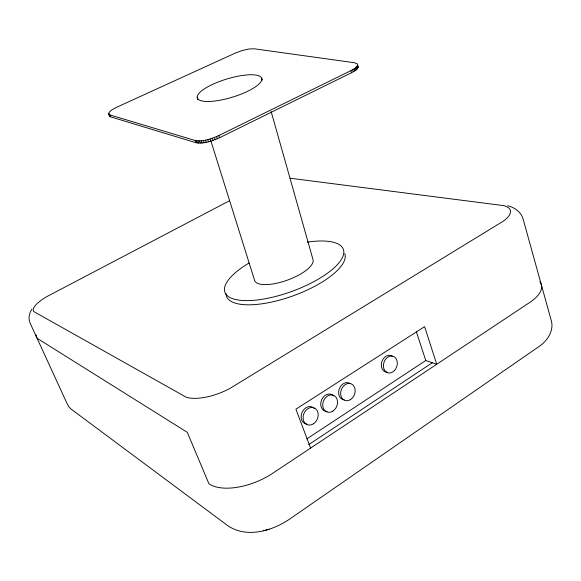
<?xml version="1.0" encoding="UTF-8"?>
<svg xmlns="http://www.w3.org/2000/svg" width="581" height="581" viewBox="0 0 581 581"><rect width="100%" height="100%" fill="white"/><g stroke="black" fill="none" stroke-linecap="round" stroke-linejoin="round"><path stroke-width="0.87" d="M109.649 114.45L109.475 116.149L110.651 116.861L195.862 142.686C203.975 144.11 212.174 141.009 219.487 137.762L351.512 72.727C353.749 71.274 359.349 69.292 357.693 65.856M109.475 116.149L108.611 113.76C109.686 110.063 114.21 108.749 117.246 106.991L235.029 53.205L242.001 50.591L248.937 48.993L254.217 48.782L354.395 62.733L357.184 63.743L358.194 66.997M108.611 113.76L109.976 114.951L195.165 140.493C203.285 141.895 211.484 138.801 218.805 135.555L350.997 70.591C353.379 69.074 357.714 67.665 357.569 64.273M31.875 309.223C29.246 313.13 28.091 318.308 29.958 322.767L66.975 403.359L69.103 407.041L71.296 409.227L227.607 525.544C246.271 538.529 271.77 531.078 289.2 519.399L538.609 346.799C547.302 341.149 554.63 330.349 551.02 319.681L522.965 218.507C520.794 211.731 514.308 207.315 507.62 205.732M308.634 444.676L432.562 362.588M306.87 438.873L425.75 360.532L436.723 364.272L424.602 326.653L295.911 409.184L310.617 448.089M229.524 200.735L47.163 296.433A28.353 8.316 -23.7 0 0 33.8 311.583L186.131 397.164A38.673 16.123 -22.4 0 0 229.735 388.551L503.429 221.085A34.729 12.194 -15.8 0 0 503.495 205.594L289.941 178.193M263.527 530.758L269.163 529.218M109.976 114.951L110.651 116.861M109.243 114.639L109.918 116.541M108.669 113.193L109.344 115.096M416.403 331.838L425.75 360.532M197.903 140.907L198.608 143.1M196.458 140.776L197.155 142.97M195.165 140.493L195.862 142.686M201.418 140.769L202.115 142.97M199.566 140.9L200.271 143.1M205.558 140.108L206.248 142.316M203.43 140.5L204.127 142.708M197.191 97.223L198.005 99.816M211.005 141.285L254.34 279.526A31.047 10.836 -19.9 0 0 285.54 280.783A31.047 10.836 -19.9 0 0 313.043 259.729L271.153 111.581M210.017 138.975L210.707 141.183M207.766 139.6L208.456 141.808M212.276 138.249L212.966 140.464M216.633 136.557L217.323 138.772M214.491 137.443L215.181 139.651M218.805 135.555L219.487 137.762M261.791 78.471A33.676 9.507 -16.9 0 1 215.413 100.941A33.676 9.507 -16.9 0 1 211.39 84.957A33.676 9.507 -16.9 0 1 261.791 78.471L262.285 80.214M352.747 69.676L353.263 71.804M350.997 70.591L351.512 72.727M356.364 67.113L356.879 69.241M355.39 67.948L355.906 70.083M354.178 68.812L354.7 70.94M357.518 65.566L358.027 67.686M357.075 66.314L357.591 68.442M387.2 372.225A8.65 6.732 -71.6 0 1 381.899 361.513A8.65 6.732 -71.6 0 1 392.633 356.443M307.32 242.132A62.973 22.005 -19.9 0 1 334.053 267.892A62.973 22.005 -19.9 0 1 242.96 300.515A62.973 22.005 -19.9 0 1 249.089 262.99M344.816 253.628A62.886 22.223 -19.9 0 1 289.382 297.138A62.886 22.223 -19.9 0 1 226.031 293.652M539.851 281.829A43.466 18.214 -14.6 0 1 529.611 302.527L272.947 473.13A48.223 23.93 -23 0 1 208.899 483.726L187.293 432.337L38.157 338.948A36.109 11.38 -24 0 1 36.196 334.932M344.206 399.837A8.853 7.008 -69 0 1 339.333 388.689A8.853 7.008 -69 0 1 350.416 383.714M327.088 411.428A8.947 7.117 -67.9 0 1 321.613 399.851A8.947 7.117 -67.9 0 1 333.683 395.988M306.993 424.094A9.049 7.241 -66.6 0 1 302.178 412.132A9.049 7.241 -66.6 0 1 314.328 408.501M394.434 370.576A8.679 6.74 -71.6 0 0 393.214 356.32A8.679 6.74 -71.6 0 0 383.438 366.64A8.679 6.74 -71.6 0 0 394.434 370.576M350.539 399.568A8.882 7.016 -69.1 0 0 352.456 384.557A8.882 7.016 -69.1 0 0 340.706 392.124A8.882 7.016 -69.1 0 0 350.539 399.568M332.84 411.137A8.969 7.132 -67.9 0 0 334.758 396.01A8.969 7.132 -67.9 0 0 322.796 403.715A8.969 7.132 -67.9 0 0 332.84 411.137M313.428 423.832A9.071 7.255 -66.6 0 0 315.338 408.574A9.071 7.255 -66.6 0 0 303.151 416.424A9.071 7.255 -66.6 0 0 313.428 423.832"/></g></svg>
